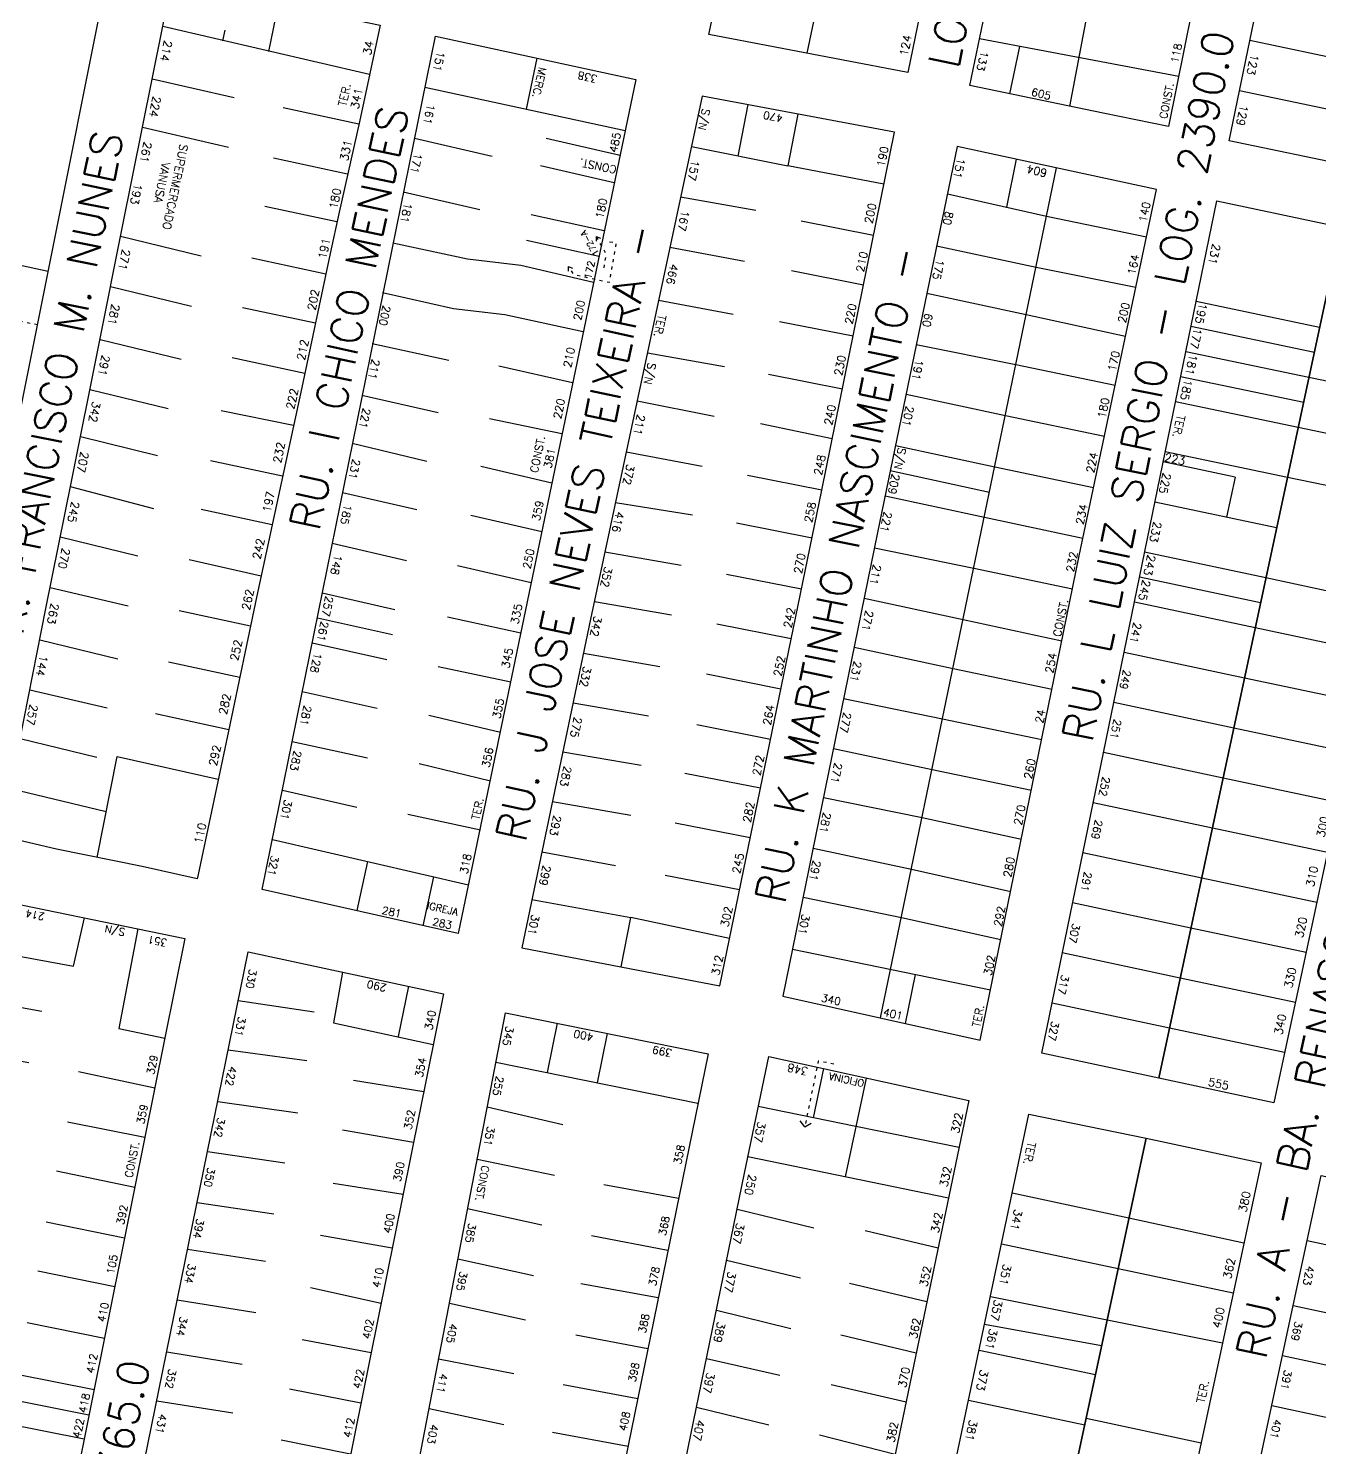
# Model space of a CAD drawing. Extents: x 714896 to 749292, y 8417558 to 8447149.
# Drawn here: x 742204.8 to 742457.3, y 8425743.1 to 8426020.5 of the extents above; entities that cross this region are included whole.
import ezdxf

# ---------------------------------------------------------------- set-up
doc = ezdxf.new("R2010")
doc.units = 0
doc.header["$MEASUREMENT"] = 0
doc.linetypes.add('ACAD_ISO03W100', pattern=[30, 12, -18])
for name, color, linetype in [('LOTE', 7, 'CONTINUOUS'), ('NUM-PORTA', 7, 'CONTINUOUS'), ('QUADRA', 6, 'CONTINUOUS'), ('TEXTO', 7, 'CONTINUOUS'), ('TEXTODERUA', 3, 'CONTINUOUS')]:
    doc.layers.add(name, color=color, linetype=linetype)
doc.styles.add('ROMANS', font='ROMANS.SHX', dxfattribs={"height": 1.5})

msp = doc.modelspace()

# ---------------------------------------------------------------- linework, layer by layer
at = {"layer": 'LOTE', "color": 7}
for p, q in [((742408.44, 8426005.29, 520.32), (742414.05, 8426034.61, 528.94)), ((742251.84, 8426016, 533.19), (742253.71, 8426025.22, 532.38)), ((742357.08, 8426015.7, 531.69), (742359.16, 8426025.61, 530.39)), ((742231.11, 8426020.95, 536.47), (742271.56, 8426011.6, 532)), ((742242.83, 8426018.1, 533.77), (742243.29, 8426020.19, 533.6)), ((742429.73, 8426011.16, 531.7), (742390.8, 8426018.48, 526.21)), ((742396.74, 8426007.74), (742398.69, 8426016.99, 2.73)), ((742468.18, 8426012.98), (742443.63, 8426018.16)), ((742304.24, 8426014.75, 531.81), (742302.15, 8426004.76, 532.82)), ((742229.05, 8426010.71, 536.48), (742245.06, 8426007.02, 533.83)), ((742282.36, 8426009.04, 532.01), (742321.54, 8426000.59, 535.75)), ((742466.09, 8426003.2), (742441.61, 8426008.36)), ((742345.47, 8426005.63, 531.8), (742343.51, 8425995.55, 532.61)), ((742269.43, 8426001.79, 532), (742254.66, 8426004.99, 533.17)), ((742355.29, 8426003.78, 531.8), (742353.33, 8425993.7, 532.61)), ((742227.13, 8426001.21, 536.47), (742243.96, 8425997.3, 533.93)), ((742280.31, 8425999.11, 532.02), (742295.5, 8425995.58, 532.89)), ((742320.54, 8425995.69, 535.75), (742306.1, 8425999.03, 533.48)), ((742334.46, 8425997.47, 535.49), (742353.33, 8425993.7, 532.61)), ((742267.24, 8425992.04, 532.01), (742252.77, 8425995.15, 533.25)), ((742319.39, 8425990.33, 535.75), (742304.95, 8425993.67, 533.48)), ((742372.11, 8425990.08, 531.93), (742353.33, 8425993.7, 532.61)), ((742399.16, 8425960.81, 533.09), (742405.86, 8425993.25, 531.74)), ((742278.13, 8425988.61, 532.02), (742293.07, 8425985.11, 533)), ((742332.36, 8425987.62, 535.49), (742347.07, 8425984.98, 533.14)), ((742384.51, 8425988.22, 531.86), (742403.91, 8425983.86, 532.61)), ((742265.17, 8425982.72, 532.02), (742251.1, 8425985.73, 533.28)), ((742317.42, 8425980.94, 535.75), (742303.15, 8425984.11, 533.68)), ((742403.91, 8425983.86, 532.61), (742423.42, 8425979.8, 535.33)), ((742370.08, 8425980.06, 531.93), (742355.94, 8425982.84, 532.61)), ((742222.84, 8425979.92, 536.46), (742238.63, 8425976.07, 534.21)), ((742276.06, 8425978.62, 532.02), (742290.67, 8425975.49, 533.04)), ((742316.46, 8425975.93, 535.75), (742302.2, 8425979.1, 533.68)), ((742382.41, 8425978.05, 531.87), (742401.85, 8425973.86, 532.92)), ((742263, 8425972.51, 532.02), (742248.55, 8425975.61, 533.34)), ((742290.67, 8425975.49, 533.04), (742301.14, 8425974.23, 533.79)), ((742330.27, 8425977.77, 535.49), (742344.82, 8425975.01, 533.3)), ((742301.14, 8425974.23, 533.79), (742315.31, 8425970.91, 535.75)), ((742368.11, 8425970.35, 531.93), (742354.06, 8425973.13, 532.67)), ((742401.85, 8425973.86, 532.92), (742421.34, 8425969.95, 535.32)), ((742220.9, 8425970.11, 536.46), (742236.7, 8425966.26, 534.21)), ((742287.94, 8425965.7, 533.03), (742274.06, 8425968.82, 532.02)), ((742328.06, 8425967.44, 535.49), (742342.65, 8425964.7, 533.37)), ((742380.5, 8425968.76, 531.87), (742399.93, 8425964.58, 533.06)), ((742457.28, 8425962.09), (742433.12, 8425967.13)), ((742260.95, 8425962.88, 532.02), (742246.69, 8425965.94, 533.35)), ((742298, 8425964.52, 533.76), (742287.94, 8425965.7, 533.03)), ((742313.28, 8425961.24, 535.74), (742298, 8425964.52, 533.76)), ((742399.93, 8425964.58, 533.06), (742419.33, 8425960.37, 535.32)), ((742366.08, 8425960.34, 531.93), (742351.68, 8425963.18, 532.73)), ((742456.28, 8425957.19), (742432.12, 8425962.23)), ((742218.85, 8425959.74, 536.47), (742234.71, 8425955.87, 534.21)), ((742272.07, 8425958.93, 532.02), (742287.06, 8425955.68, 533.13)), ((742378.43, 8425958.74, 531.87), (742397.92, 8425954.85, 533.14)), ((742388.46, 8425909.2, 533.26), (742399.16, 8425960.81, 533.09)), ((742258.87, 8425953.1, 532.01), (742244.65, 8425956.15, 533.36)), ((742325.86, 8425957.11, 535.48), (742340.96, 8425954.45, 533.37)), ((742455.19, 8425952.31), (742431.11, 8425957.34)), ((742311.22, 8425951.26, 535.75), (742296.83, 8425954.51, 533.87)), ((742363.98, 8425950.01, 531.93), (742349.52, 8425952.86, 532.74)), ((742397.92, 8425954.85, 533.14), (742417.31, 8425950.81, 535.32)), ((742454.18, 8425947.41), (742430.1, 8425952.44)), ((742477.7, 8425947.61), (742455.19, 8425952.31)), ((742216.88, 8425949.96, 536.46), (742232.14, 8425946.22, 534.28)), ((742270.05, 8425948.84, 532.02), (742284.96, 8425945.44, 533.15)), ((742323.86, 8425947.73, 535.48), (742338.91, 8425944.76, 533.38)), ((742376.42, 8425949.02, 531.87), (742395.85, 8425944.83, 533.19)), ((742453.09, 8425942.53), (742429.1, 8425947.54)), ((742256.68, 8425942.9, 532.01), (742242.5, 8425945.8, 533.36)), ((742395.85, 8425944.83, 533.19), (742415.21, 8425940.8, 535.31)), ((742309.16, 8425941.28, 535.75), (742295.01, 8425944.19, 533.93)), ((742362.01, 8425940.3, 531.93), (742347.97, 8425943.25, 532.71)), ((742475.61, 8425937.84), (742453.09, 8425942.53)), ((742215.01, 8425940.75, 536.45), (742230.1, 8425937.05, 534.29)), ((742268.16, 8425939.42, 532.02), (742282.73, 8425935.93, 533.14)), ((742374.36, 8425938.99, 531.87), (742393.77, 8425934.82, 533.23)), ((742321.73, 8425937.73, 535.48), (742336.54, 8425934.97, 533.4)), ((742451, 8425932.76), (742427.09, 8425937.74)), ((742254.55, 8425932.98, 532.01), (742240.46, 8425936.02, 533.35)), ((742307.17, 8425931.6, 535.75), (742293.27, 8425934.91, 533.95)), ((742373.34, 8425934.08, 531.87), (742392.76, 8425929.9, 533.23)), ((742393.77, 8425934.82, 533.23), (742413.1, 8425930.79, 535.31)), ((742440.78, 8425932.78), (742426.69, 8425935.79)), ((742213.03, 8425930.96, 536.45), (742229.29, 8425926.68, 534.14)), ((742359.98, 8425930.28, 531.93), (742345.4, 8425933.16, 532.73)), ((742440.78, 8425932.78), (742439.1, 8425924.96)), ((742473.52, 8425928.06), (742451, 8425932.76)), ((742266.24, 8425929.84, 532.02), (742280.81, 8425926.48, 533.14)), ((742319.63, 8425927.88, 535.48), (742334.67, 8425925.41, 533.36)), ((742372.33, 8425929.18, 531.87), (742391.74, 8425925.01, 533.25)), ((742448.88, 8425922.87), (742425.08, 8425927.95)), ((742252.51, 8425923.5, 532.01), (742238.62, 8425926.49, 533.33)), ((742305.22, 8425922.12, 535.75), (742291.31, 8425925.31, 533.96)), ((742358.06, 8425920.89, 531.93), (742343.29, 8425923.82, 532.71)), ((742391.74, 8425925.01, 533.25), (742411.01, 8425920.85, 535.3)), ((742211.08, 8425921.17, 536.44), (742226.22, 8425917.45, 534.23)), ((742264.24, 8425919.9, 532.02), (742278.77, 8425916.53, 533.14)), ((742317.57, 8425918.19, 535.47), (742332.45, 8425915.58, 533.34)), ((742370.24, 8425919.01, 531.87), (742389.66, 8425914.99, 533.26)), ((742446.79, 8425913.1), (742423.07, 8425918.15)), ((742250.35, 8425913.44, 532.02), (742236.28, 8425916.64, 533.34)), ((742303.16, 8425912.14, 535.76), (742288.72, 8425915.48, 533.91)), ((742389.66, 8425914.99, 533.26), (742408.98, 8425910.98, 535.3)), ((742209.1, 8425911.25, 536.44), (742224.36, 8425907.65, 534.17)), ((742355.99, 8425910.89, 531.93), (742341.35, 8425913.78, 532.66)), ((742445.74, 8425908.21), (742422.06, 8425913.26)), ((742469.29, 8425908.3), (742446.79, 8425913.1)), ((742262.28, 8425910.22, 532.01), (742276.51, 8425906.91, 533.11)), ((742315.5, 8425908.5, 535.47), (742330.55, 8425905.86, 533.27)), ((742368.23, 8425909.13, 531.87), (742387.59, 8425904.98, 533.26)), ((742371.42, 8425827.1, 532.02), (742388.46, 8425909.2, 533.26)), ((742248.27, 8425903.68, 532.01), (742234.35, 8425906.69, 533.3)), ((742444.7, 8425903.32), (742421.06, 8425908.36)), ((742261.36, 8425905.3, 532.01), (742276, 8425902.02, 533.13)), ((742301.13, 8425902.28, 535.76), (742286.81, 8425905.45, 533.9)), ((742353.99, 8425901.19, 531.93), (742339.46, 8425904.05, 532.6)), ((742387.59, 8425904.98, 533.26), (742406.91, 8425900.82, 535.31)), ((742467.19, 8425898.53), (742444.7, 8425903.32)), ((742207.06, 8425901.02, 536.43), (742222.36, 8425897.27, 534.08)), ((742260.3, 8425900.42, 532.01), (742274.95, 8425897.14, 533.12)), ((742313.37, 8425898.39, 535.47), (742328.28, 8425895.78, 533.2)), ((742366.27, 8425899.55, 531.87), (742385.61, 8425895.41, 533.25)), ((742442.6, 8425893.54), (742419.04, 8425898.56)), ((742246.15, 8425893.61, 532.01), (742232.25, 8425896.63, 533.26)), ((742299.16, 8425892.74, 535.76), (742284.97, 8425895.74, 533.88)), ((742385.61, 8425895.41, 533.25), (742404.99, 8425891.38, 535.31)), ((742351.98, 8425891.39, 531.93), (742337.42, 8425894.26, 532.53)), ((742465.1, 8425888.75), (742442.6, 8425893.54)), ((742205.11, 8425891.23, 536.43), (742220.24, 8425887.68, 533.97)), ((742258.38, 8425890.92, 532.01), (742273, 8425887.62, 533.1)), ((742364.23, 8425889.52, 531.87), (742383.56, 8425885.53, 533.24)), ((742244, 8425883.4, 532.01), (742229.71, 8425886.53, 533.22)), ((742311.34, 8425888.69, 535.47), (742326.08, 8425886.12, 533.1)), ((742440.51, 8425883.76), (742417.03, 8425888.77)), ((742297.14, 8425882.9, 535.76), (742283.16, 8425886.18, 533.85)), ((742349.95, 8425881.54, 531.93), (742335.5, 8425884.38, 532.42)), ((742383.56, 8425885.53, 533.24), (742402.98, 8425881.51, 535.32)), ((742463, 8425878.97), (742440.51, 8425883.76)), ((742203.22, 8425881.73, 536.41), (742218.25, 8425878.06, 533.76)), ((742256.41, 8425881.11, 532.01), (742271.16, 8425877.92, 533.05)), ((742218.27, 8425858.48, 532), (742222.18, 8425878.19, 533.48)), ((742222.18, 8425878.19, 533.48), (742241.96, 8425873.76, 532)), ((742309.34, 8425879.14, 535.47), (742324.66, 8425876.47, 532.87)), ((742362.24, 8425879.79, 531.87), (742381.52, 8425875.67, 533.22)), ((742438.42, 8425873.99), (742415.02, 8425878.97)), ((742295.17, 8425873.36, 535.76), (742281.24, 8425876.79, 533.77)), ((742381.52, 8425875.67, 533.22), (742400.97, 8425871.63, 535.32)), ((742347.98, 8425872.01, 531.92), (742333.2, 8425874.9, 532.29)), ((742460.91, 8425869.19), (742438.42, 8425873.99)), ((742201.37, 8425871.92, 536.42), (742220.08, 8425867.44, 533.06)), ((742254.49, 8425871.61, 532.01), (742269.03, 8425868.3, 532.96)), ((742360.29, 8425870.21, 531.87), (742379.57, 8425866.24, 533.18)), ((742293.21, 8425863.82, 535.75), (742279.05, 8425866.86, 533.6)), ((742307.29, 8425869.38, 535.48), (742322.61, 8425866.71, 532.88)), ((742436.32, 8425864.21), (742413.01, 8425869.17)), ((742345.98, 8425862.31, 531.92), (742331.32, 8425865.17, 532.05)), ((742379.57, 8425866.24, 533.18), (742399.02, 8425862.05, 535.32)), ((742458.82, 8425859.41), (742436.32, 8425864.21)), ((742252.54, 8425861.96, 532.01), (742290.86, 8425853.14, 535.74)), ((742305.24, 8425859.59, 535.48), (742319.6, 8425856.9, 532.21)), ((742358.26, 8425860.27, 531.87), (742377.48, 8425856.16, 533.11)), ((742434.23, 8425854.43), (742411, 8425859.38)), ((742269.13, 8425848.1, 532.15), (742271.18, 8425857.66, 532.94)), ((742377.48, 8425856.16, 533.11), (742396.94, 8425851.83, 535.33)), ((742282.04, 8425845.12), (742284.09, 8425854.68, 0.79)), ((742343.89, 8425852.14, 531.92), (742329.35, 8425854.95, 531.63)), ((742456.72, 8425849.63), (742434.23, 8425854.43)), ((742303.27, 8425850.21, 535.48), (742322.61, 8425846.75, 531)), ((742356.31, 8425850.69, 531.87), (742375.52, 8425846.73, 533)), ((742432.13, 8425844.65), (742408.99, 8425849.58)), ((742213.68, 8425837.18, 538.26), (742215.84, 8425846.63, 537.24)), ((742320.72, 8425837.07, 528.43), (742322.61, 8425846.75, 531)), ((742341.92, 8425842.6, 531.92), (742322.6, 8425846.69, 530.99)), ((742375.52, 8425846.73, 533), (742394.96, 8425842.41, 535.32)), ((742454.63, 8425839.86), (742432.13, 8425844.65)), ((742226.27, 8425844.49, 537.24), (742222.52, 8425825, 537.85)), ((742194.69, 8425840.74, 541.24), (742213.68, 8425837.18, 538.26)), ((742354.24, 8425840.52, 531.86), (742392.95, 8425832.56)), ((742430.04, 8425834.87), (742406.98, 8425839.79)), ((742266.24, 8425836.03, 535.95), (742264.51, 8425826.14, 537.59)), ((742376.3, 8425826.01, 532.02), (742378.29, 8425835.58, 532.17)), ((742452.54, 8425830.08), (742430.04, 8425834.87)), ((742192.66, 8425831.07, 541.24), (742207.45, 8425828.38, 538.93)), ((742279.15, 8425833.27), (742277.11, 8425823.44, 1.65)), ((742260.73, 8425828.22, 537.25), (742245.86, 8425830.42, 536.13)), ((742427.95, 8425825.09), (742404.97, 8425829.99)), ((742264.51, 8425826.14, 537.59), (742283.99, 8425821.88, 541.91)), ((742306.33, 8425816.42, 537.85), (742308.29, 8425826.08, 536.45)), ((742222.52, 8425825, 537.85), (742231.49, 8425823.1, 536.87)), ((742316.13, 8425814.43, 537.84), (742318.08, 8425824.03, 536.45)), ((742450.44, 8425820.3), (742427.95, 8425825.09)), ((742190.53, 8425820.96, 541.24), (742204.9, 8425818.4, 539.18)), ((742259.28, 8425818.68, 537.75), (742243.91, 8425820.8, 536.13)), ((742296.26, 8425818.47, 541.81), (742335.74, 8425810.43, 536.23)), ((742360.32, 8425817.18), (742358.27, 8425807.56, 0.92)), ((742229.53, 8425813.35, 536.87), (742214.62, 8425816.55, 538.4)), ((742268.41, 8425814.91, 538.74), (742282.15, 8425812.73, 541.91)), ((742368.62, 8425815.32, 535.96), (742364.5, 8425796.02, 537.8)), ((742257.51, 8425808.47, 538.03), (742241.85, 8425810.68, 536.13)), ((742309.35, 8425806.21, 538.77), (742294.56, 8425809.65, 541.81)), ((742366.6, 8425805.86, 263.51), (742347.54, 8425809.75)), ((742227.59, 8425803.71, 536.87), (742212.47, 8425806.71, 538.5)), ((742386.78, 8425801.75, 542.35), (742366.6, 8425805.86, 263.51)), ((742266.25, 8425805.23, 539.03), (742280.13, 8425802.77, 541.91)), ((742254.95, 8425798.7, 538.13), (742239.85, 8425800.89, 536.13)), ((742307.73, 8425796.29, 539.02), (742292.59, 8425799.44, 541.81)), ((742384.71, 8425791.82, 542.34), (742345.51, 8425799.96)), ((742225.63, 8425793.97, 536.87), (742210.37, 8425797.1, 538.58)), ((742264.42, 8425794.78, 539.27), (742278.09, 8425792.63, 541.91)), ((742317.32, 8425794.51, 538.05), (742331.96, 8425791.87, 536.23)), ((742397.2, 8425792.89, 535.95), (742420, 8425787.98, 266.11)), ((742252.85, 8425788.7, 538.23), (742237.83, 8425790.94, 536.13)), ((742305.24, 8425786.56, 539.26), (742290.72, 8425789.76, 541.81)), ((742343.39, 8425789.68, 536.01), (742358.42, 8425786.07, 538.09)), ((742223.63, 8425784.03, 536.87), (742208.3, 8425787.19, 538.65)), ((742420, 8425787.98, 266.11), (742442.49, 8425783.14)), ((742261.97, 8425784.61, 539.37), (742275.97, 8425782.13, 541.91)), ((742314.95, 8425784.58, 538.21), (742329.88, 8425781.71, 536.23)), ((742382.69, 8425782.06, 542.34), (742368.41, 8425785.46, 539.19)), ((742251.23, 8425779.47, 538.34), (742235.97, 8425781.82, 536.13)), ((742395.1, 8425782.94, 535.95), (742417.89, 8425778.12, 266.29)), ((742303.62, 8425776.65, 539.35), (742288.83, 8425779.92, 541.81)), ((742341.35, 8425779.74, 536.01), (742355.79, 8425776.28, 538.17)), ((742417.89, 8425778.12, 266.29), (742440.39, 8425773.36)), ((742221.72, 8425774.5, 536.87), (742206.66, 8425777.55, 538.67)), ((742260.01, 8425774.36, 539.49), (742273.78, 8425771.3, 541.91)), ((742312.85, 8425775.14, 538.32), (742327.99, 8425772.45, 536.23)), ((742380.51, 8425771.57, 542.34), (742365.38, 8425775.18, 539.31)), ((742392.93, 8425772.62, 535.95), (742415.74, 8425768.08, 266.48)), ((742249.28, 8425769.44, 538.43), (742233.95, 8425771.88, 536.13)), ((742302.05, 8425768, 539.41), (742287.15, 8425771.25, 541.81)), ((742339.34, 8425769.98, 536.01), (742353.89, 8425766.4, 538.29)), ((742219.7, 8425764.43, 536.87), (742204.58, 8425767.47, 538.74)), ((742391.78, 8425767.19, 535.95), (742414.67, 8425763.05, 543.35)), ((742415.74, 8425768.08, 266.48), (742438.3, 8425763.59)), ((742258.39, 8425764.21, 539.63), (742271.84, 8425761.67, 541.91)), ((742311.9, 8425765.11, 538.27), (742325.96, 8425762.46, 536.23)), ((742378.43, 8425761.54, 542.34), (742363.71, 8425765.05, 539.51)), ((742246.64, 8425759.35, 538.45), (742231.88, 8425761.75, 536.13)), ((742390.71, 8425762.13, 535.95), (742413.45, 8425757.36, 543.35)), ((742299.78, 8425757.51, 539.52), (742285.05, 8425760.36, 541.81)), ((742337.4, 8425760.5, 536.02), (742351.77, 8425757.26, 538.34)), ((742217.67, 8425754.35, 536.87), (742202.6, 8425757.37, 538.81)), ((742255.86, 8425754.58, 539.64), (742269.86, 8425751.86, 541.91)), ((742309.39, 8425755.4, 538.4), (742323.96, 8425752.68, 536.23)), ((742376.44, 8425751.97, 542.34), (742361.76, 8425755.37, 539.63)), ((742216.68, 8425749.43, 536.87), (742201.64, 8425752.43, 538.85)), ((742244.78, 8425749.81, 538.54), (742229.93, 8425752.14, 536.13)), ((742297.79, 8425747.51, 539.59), (742283.19, 8425750.68, 541.81)), ((742335.45, 8425751.02, 536.02), (742349.62, 8425747.54, 538.4)), ((742388.65, 8425752.36, 535.95), (742411.35, 8425747.57, 543.34)), ((742215.74, 8425744.71, 536.87), (742200.29, 8425747.78, 538.93)), ((742411.62, 8425748.83, -7.33), (742434.11, 8425744.03)), ((742307.33, 8425746.13, 538.48), (742322.07, 8425743.38, 536.23)), ((742374.32, 8425741.76, 542.34), (742359.49, 8425745.49, 539.69)), ((742254.27, 8425744.59, 539.76), (742267.84, 8425741.88, 541.91))]:
    msp.add_line(p, q, dxfattribs=at)
at = {"layer": 'LOTE', "color": 7, "ltscale": 0.05}
msp.add_line((742396.11, 8425985.61, 532.13), (742398.04, 8425994.95, 531.74), dxfattribs=at)
at = {"layer": 'LOTE', "linetype": 'ACAD_ISO03W100', "ltscale": 0.05}
msp.add_line((742200.16, 8425963.95), (742206.62, 8425962.65), dxfattribs=at)
at = {"layer": 'LOTE', "color": 7, "linetype": 'CONTINUOUS'}
for p, q in [((742454.85, 8425783.56), (742484.18, 8425777.28)), ((742452.13, 8425770.85), (742510.8, 8425758.29)), ((742450.03, 8425761.07), (742508.7, 8425748.51)), ((742447.94, 8425751.29), (742506.61, 8425738.73))]:
    msp.add_line(p, q, dxfattribs=at)
at = {"layer": 'LOTE', "color": 7}
msp.add_lwpolyline([(742068.73, 8426003.41), (742208.7, 8425973.06)], dxfattribs=at)
at = {"layer": 'LOTE', "color": 3, "linetype": 'ACAD_ISO03W100', "ltscale": 0.05, "flags": 128}
for points in [[(742318.48, 8425978.83), (742319.74, 8425978.62), (742318.38, 8425970.83), (742311.6, 8425972.34), (742310.38, 8425973.98)], [(742362.34, 8425818.06), (742359.27, 8425818.65), (742356.62, 8425805.81)]]:
    msp.add_lwpolyline(points, dxfattribs=at)
at = {"layer": 'LOTE', "color": 7, "flags": 128}
for points in [[(742315.86, 8425979.86), (742315.82, 8425978.95)], [(742315.86, 8425979.86), (742316.67, 8425979.56)]]:
    msp.add_lwpolyline(points, dxfattribs=at)
at = {"layer": 'LOTE', "color": 7, "linetype": 'ACAD_ISO03W100', "ltscale": 0.05, "flags": 128}
msp.add_lwpolyline([(742317.41, 8425973.7), (742317.81, 8425976.42), (742315.86, 8425979.86)], dxfattribs=at)
at = {"layer": 'LOTE', "color": 3, "flags": 128}
for points in [[(742310.38, 8425973.98), (742310.35, 8425973.07)], [(742310.38, 8425973.98), (742311.2, 8425973.68)], [(742356.62, 8425805.81), (742355.73, 8425806.99)], [(742356.62, 8425805.81), (742357.91, 8425806.52)]]:
    msp.add_lwpolyline(points, dxfattribs=at)
at = {"layer": 'QUADRA', "color": 6}
for points in [[(742337.89, 8426019.32), (742365, 8426145.8), (742402.79, 8426138.33), (742376.8, 8426011.94), (742337.89, 8426019.32)], [(742414.97, 8426003.95), (742388.9, 8426009.36), (742398.34, 8426054.82), (742409.12, 8426108.05), (742414.85, 8426135.86), (742438.82, 8426130.58), (742452.99, 8426127.43), (742444.33, 8426084.67), (742433.93, 8426032.09), (742427.73, 8426001.36), (742414.97, 8426003.95)], [(742080.66, 8426061.12), (742056.21, 8425942.84), (742196.88, 8425913.91), (742220.29, 8426031.06)], [(742210.36, 8425860.11), (742199.5, 8425862.61), (742203.14, 8425881.33), (742208.28, 8425907.12), (742213.24, 8425931.99), (742218.63, 8425958.63), (742223.21, 8425981.82), (742231.05, 8426020.65), (742232.85, 8426029.76), (742244.21, 8426027.17), (742263.2, 8426023.29), (742273.63, 8426021.17), (742269.55, 8426002.3), (742265.57, 8425984.63), (742263.85, 8425976.51), (742258.29, 8425950.36), (742249.52, 8425909.6), (742243.95, 8425883.17), (742238.03, 8425855.11), (742237.85, 8425854.27), (742227.1, 8425856.66), (742210.36, 8425860.11), (742210.36, 8425860.11)], [(742314.76, 8425905.03), (742301.3, 8425840.81), (742340.02, 8425833.37), (742359.98, 8425930.28), (742374.18, 8426000.27), (742336.55, 8426007.27), (742314.76, 8425905.03)], [(742370.85, 8425922), (742352.36, 8425831.32), (742390.95, 8425822.77), (742410.28, 8425917.4), (742425.36, 8425989.04), (742386.42, 8425997.47), (742370.85, 8425922)], [(742207.22, 8425702.27), (742168.94, 8425717.15), (742180.09, 8425771.19), (742196.75, 8425850.56), (742235.42, 8425842.61), (742223.56, 8425783.69), (742207.22, 8425702.27)], [(742218.83, 8425697.62), (742247.82, 8425840.03), (742285.99, 8425831.8), (742255.73, 8425681.87), (742218.83, 8425697.62)], [(742268.74, 8425675.78), (742298.12, 8425828.1), (742337.71, 8425820.08), (742305.25, 8425660.9), (742268.74, 8425675.78)], [(742363.02, 8425687.47), (742354.93, 8425648.82), (742316.15, 8425658.25), (742328.59, 8425717.61), (742344.84, 8425796.76), (742349.58, 8425819.54), (742388.68, 8425810.94), (742379.34, 8425765.91), (742363.02, 8425687.47)], [(742481.48, 8425621.39), (742452.15, 8425627.67), (742422.81, 8425633.95), (742429.09, 8425663.29), (742452.13, 8425770.85), (742457.57, 8425796.27), (742486.9, 8425789.99), (742516.24, 8425783.71), (742510.8, 8425758.29), (742487.76, 8425650.73), (742481.48, 8425621.39)]]:
    msp.add_lwpolyline(points, close=True, dxfattribs=at)
at = {"layer": 'QUADRA', "color": 6, "linetype": 'CONTINUOUS'}
for points in [[(742439.59, 8425998.57), (742465.77, 8426125.36), (742491.19, 8426120.43), (742464.01, 8425993.5), (742439.59, 8425998.57)], [(742250.56, 8425852.2), (742284.43, 8426019.04), (742323.63, 8426010.58), (742288.87, 8425843.59), (742250.56, 8425852.2)], [(742402.96, 8425820.2), (742437.16, 8425986.82), (742461.48, 8425981.69), (742425.85, 8425815.32), (742402.96, 8425820.2)], [(742483.98, 8425976.95), (742448.35, 8425810.52), (742425.85, 8425815.32), (742461.48, 8425981.69), (742483.98, 8425976.95)], [(742366.25, 8425646.07), (742400.44, 8425808.27), (742423.35, 8425803.6), (742388.59, 8425641.28), (742366.25, 8425646.07)], [(742445.84, 8425798.79), (742411.08, 8425636.47), (742388.59, 8425641.28), (742423.35, 8425803.6), (742445.84, 8425798.79)]]:
    msp.add_lwpolyline(points, close=True, dxfattribs=at)

# ---------------------------------------------------------------- texts
at = {"layer": 'NUM-PORTA', "color": 7, "style": 'ROMANS'}
for s, height, rotation, p in [('214', 1.596, 258.532, (742231.4, 8426018.29)), ('34', 1.598, 77.9631, (742271.79, 8426015.23)), ('124', 1.613, 78.438, (742376.71, 8426015.01)), ('118', 1.504, 78.659, (742429.63, 8426013.65)), ('151', 1.537, 258.29, (742284.75, 8426016.16)), ('133', 1.506, 256.3185, (742391.1, 8426016.2)), ('123', 1.588, 258.0965, (742443.84, 8426015.6)), ('338', 1.495, 167.0643, (742316.18, 8426011.31)), ('341', 1.598, 77.9967, (742269.38, 8426004.65)), ('605', 1.506, 346.3185, (742400.79, 8426007.45)), ('224', 1.596, 258.5746, (742229.21, 8426007.39)), ('161', 1.537, 258.29, (742282.83, 8426005.84)), ('S/N', 1.543, 258.2891, (742336.61, 8426004.97)), ('470', 1.5, 168.4817, (742352.45, 8426003.63)), ('129', 1.588, 258.0965, (742441.79, 8426005.68)), ('485', 1.546, 78.2681, (742319.9, 8425996.14)), ('261', 1.595, 258.5878, (742227.42, 8425998.48)), ('331', 1.597, 78.0084, (742267.29, 8425994.52)), ('190', 1.558, 78.5635, (742372.21, 8425993.37)), ('171', 1.54, 258.3266, (742280.31, 8425996.24)), ('151', 1.547, 258.1728, (742386.46, 8425995.28)), ('157', 1.559, 258.2258, (742334.53, 8425994.88)), ('604', 1.56, 166.075, (742404.15, 8425992.93)), ('193', 1.595, 258.5984, (742225.55, 8425990.31)), ('180', 1.597, 78.0084, (742265.17, 8425985.09)), ('180', 1.546, 78.2681, (742317.22, 8425983.25)), ('200', 1.563, 78.554, (742369.84, 8425982.26)), ('140', 1.56, 78.0197, (742423.42, 8425982.52)), ('181', 1.54, 258.3266, (742278.35, 8425986.57)), ('167', 1.566, 258.1884, (742332.57, 8425985.04)), ('80', 1.565, 258.3626, (742384.15, 8425984.88)), ('172-A', 1.2, 120.8882, (742316.47, 8425976.54)), ('191', 1.597, 78.0132, (742263.03, 8425975.31)), ('231', 1.587, 258.0941, (742436.36, 8425978.57)), ('271', 1.595, 258.5984, (742223.22, 8425977.48)), ('210', 1.566, 78.5514, (742368.16, 8425972.79)), ('164', 1.563, 78.0585, (742421.23, 8425972.21)), ('172', 1.4, 78.2757, (742314.89, 8425971.42)), ('466', 1.566, 258.1884, (742330.35, 8425974.61)), ('175', 1.547, 258.1728, (742382.38, 8425975.48)), ('202', 1.597, 78.0149, (742260.91, 8425965.32)), ('200', 1.546, 78.2677, (742312.87, 8425963.34)), ('200', 1.564, 78.0714, (742419.35, 8425962.83)), ('281', 1.595, 258.5983, (742221.16, 8425966.75)), ('200', 1.541, 258.3308, (742274.17, 8425966.47)), ('220', 1.566, 78.5504, (742365.95, 8425962.61)), ('60', 1.566, 258.3727, (742380.13, 8425964.97)), ('195', 1.588, 258.0927, (742433.75, 8425966.97)), ('177', 1.588, 258.0927, (742432.74, 8425962.08)), ('212', 1.597, 78.0157, (742258.83, 8425955.52)), ('291', 1.595, 258.5969, (742219.22, 8425956.79)), ('211', 1.541, 258.3308, (742272.04, 8425955.98)), ('210', 1.546, 78.2673, (742310.91, 8425954.14)), ('230', 1.566, 78.5499, (742363.9, 8425952.53)), ('170', 1.565, 78.0756, (742417.39, 8425953.39)), ('181', 1.588, 258.0927, (742431.86, 8425956.93)), ('S/N', 1.568, 258.1781, (742326.02, 8425955.3)), ('191', 1.566, 258.3744, (742378.32, 8425955.91)), ('185', 1.588, 258.0927, (742430.86, 8425952.03)), ('342', 1.595, 258.5979, (742217.4, 8425947.73)), ('222', 1.597, 78.0159, (742256.78, 8425945.95)), ('220', 1.547, 78.271, (742308.96, 8425944.11)), ('180', 1.565, 78.0756, (742415.39, 8425944.21)), ('221', 1.54, 258.327, (742270.25, 8425946.4)), ('211', 1.568, 258.1777, (742323.91, 8425945.17)), ('240', 1.566, 78.5496, (742361.93, 8425942.85)), ('201', 1.566, 258.3744, (742376.45, 8425946.84)), ('232', 1.597, 78.0138, (742254.2, 8425935.44)), ('207', 1.595, 258.6142, (742215.1, 8425937.89)), ('231', 1.54, 258.327, (742268.23, 8425936.46)), ('381', 1.547, 78.2741, (742307.08, 8425934.41)), ('248', 1.567, 78.5495, (742359.93, 8425933.06)), ('S/N', 1.566, 258.3765, (742374.91, 8425938.71)), ('224', 1.565, 78.0765, (742413.14, 8425933.54)), ('223', 1.586, 348.0884, (742426.83, 8425935.99)), ('372', 1.568, 258.1777, (742321.83, 8425935.42)), ('225', 1.586, 258.0884, (742426.69, 8425933.76)), ('209', 1.566, 258.3765, (742373.68, 8425933.58)), ('245', 1.595, 258.6072, (742213.28, 8425928.15)), ('197', 1.597, 78.0129, (742252.16, 8425925.81)), ('359', 1.547, 78.2687, (742304.8, 8425924.15)), ('185', 1.54, 258.3221, (742266.61, 8425927.59)), ('416', 1.569, 258.1745, (742319.74, 8425926.17)), ('258', 1.567, 78.5495, (742358.05, 8425923.82)), ('221', 1.566, 258.3765, (742372.15, 8425926.17)), ('234', 1.565, 78.0791, (742411.11, 8425923.43)), ('233', 1.586, 258.0884, (742424.84, 8425924.24)), ('242', 1.597, 78.0113, (742250.19, 8425916.63)), ('270', 1.595, 258.6065, (742211.45, 8425919.07)), ('148', 1.54, 258.3183, (742264.69, 8425917.75)), ('250', 1.547, 78.2711, (742302.98, 8425914.75)), ('270', 1.567, 78.262, (742355.99, 8425913.81)), ('232', 1.565, 78.6613, (742409.22, 8425914.14)), ('243', 1.585, 258.0834, (742423.69, 8425917.74)), ('352', 1.568, 258.1751, (742317.49, 8425915.43)), ('211', 1.566, 258.558, (742370.06, 8425915.85)), ('245', 1.585, 258.0834, (742422.68, 8425912.84)), ('262', 1.597, 78.0089, (742248.09, 8425906.7)), ('257', 1.54, 258.3045, (742262.97, 8425909.66)), ('263', 1.595, 258.6044, (742209.28, 8425908.27)), ('335', 1.547, 78.2647, (742300.63, 8425903.96)), ('242', 1.567, 78.2626, (742353.97, 8425903.19)), ('271', 1.566, 258.3757, (742368.53, 8425906.86)), ('261', 1.54, 258.3045, (742262.04, 8425904.74)), ('342', 1.568, 258.1755, (742315.45, 8425905.76)), ('241', 1.58, 258.0674, (742420.94, 8425904.52)), ('252', 1.596, 78.0027, (742245.83, 8425896.8)), ('144', 1.595, 258.5882, (742207.09, 8425898.08)), ('128', 1.54, 258.314, (742260.72, 8425898.6)), ('345', 1.547, 78.2647, (742298.83, 8425895.34)), ('252', 1.567, 78.2627, (742352.03, 8425893.75)), ('254', 1.565, 78.952, (742405.14, 8425894.36)), ('332', 1.568, 258.1755, (742313.38, 8425895.93)), ('231', 1.566, 258.379, (742366.24, 8425896.95)), ('249', 1.493, 258.1923, (742418.94, 8425895.25)), ('282', 1.596, 77.9946, (742243.6, 8425886.26)), ('355', 1.547, 78.2677, (742297.07, 8425885.49)), ('257', 1.594, 258.5576, (742205.16, 8425888.51)), ('281', 1.54, 258.3045, (742258.7, 8425888.29)), ('264', 1.567, 78.2627, (742349.92, 8425884.2)), ('277', 1.566, 258.3782, (742364.21, 8425886.95)), ('24', 1.565, 78.9528, (742403.18, 8425884.59)), ('275', 1.567, 258.1896, (742311.55, 8425886.04, -535.48)), ('251', 1.499, 258.1492, (742417.08, 8425885.6)), ('292', 1.595, 77.9859, (742241.65, 8425876.24)), ('283', 1.54, 258.3022, (742256.76, 8425879.46)), ('356', 1.547, 78.2556, (742294.98, 8425875.9)), ('272', 1.566, 78.2633, (742347.9, 8425874.34)), ('283', 1.567, 258.1896, (742309.54, 8425876.44, -535.48)), ('271', 1.566, 258.3782, (742362.45, 8425877.08)), ('260', 1.565, 78.9533, (742400.99, 8425873.67)), ('252', 1.499, 258.1426, (742414.87, 8425874.37)), ('301', 1.539, 258.2768, (742254.9, 8425869.86)), ('282', 1.566, 78.2642, (742346.01, 8425865.19)), ('281', 1.566, 258.375, (742360.25, 8425867.37)), ('270', 1.565, 78.9533, (742399.01, 8425864.65)), ('110', 1.594, 77.9475, (742238.8, 8425861.02)), ('293', 1.567, 258.1896, (742307.52, 8425866.82, -535.48)), ('269', 1.499, 258.1427, (742413.41, 8425865.93)), ('300', 1.587, 78.0941, (742458.22, 8425862.29)), ('321', 1.539, 258.2768, (742252.33, 8425858.94)), ('318', 1.545, 78.199, (742290.68, 8425855.12)), ('245', 1.566, 78.2663, (742343.96, 8425855.18)), ('299', 1.565, 258.2025, (742305.47, 8425857.05)), ('291', 1.566, 258.3745, (742358.24, 8425858.01)), ('280', 1.565, 78.9533, (742396.95, 8425854.45)), ('310', 1.587, 78.0941, (742456.15, 8425852.61)), ('291', 1.499, 258.1427, (742411.32, 8425855.75)), ('214', 1.457, 168.5779, (742208.11, 8425847.57)), ('281', 1.493, 348.2114, (742273.84, 8425847.46)), ('302', 1.563, 78.2743, (742341.69, 8425844.75)), ('292', 1.564, 78.9467, (742395.09, 8425844.84)), ('S/N', 1.455, 168.6002, (742223.87, 8425844.51)), ('283', 1.493, 348.2114, (742283.73, 8425845.23)), ('301', 1.562, 258.2229, (742303.26, 8425847.42)), ('301', 1.565, 258.3677, (742356.11, 8425847.49)), ('307', 1.499, 258.1361, (742408.99, 8425845.67)), ('320', 1.587, 78.0941, (742454.01, 8425842.64)), ('351', 1.464, 168.6416, (742232.05, 8425842.45)), ('312', 1.548, 78.3265, (742339.88, 8425835.28)), ('302', 1.564, 78.9467, (742393.13, 8425835.25)), ('330', 1.486, 259.1093, (742248.05, 8425836.73)), ('330', 1.587, 78.0941, (742451.9, 8425832.79)), ('290', 1.5, 167.2629, (742274.97, 8425833.64)), ('317', 1.499, 258.1361, (742406.84, 8425835.62)), ('340', 1.504, 347.5824, (742359.72, 8425830.35)), ('340', 1.52, 78.7038, (742283.78, 8425824.6)), ('401', 1.504, 347.5824, (742371.83, 8425827.54)), ('331', 1.494, 258.7227, (742245.9, 8425827.43)), ('345', 1.5, 258.9333, (742298.25, 8425825.59)), ('327', 1.499, 258.1361, (742404.91, 8425826.55)), ('340', 1.587, 78.0941, (742449.95, 8425823.67)), ('400', 1.511, 168.7148, (742315.41, 8425824.02)), ('399', 1.511, 168.7148, (742330.78, 8425820.91)), ('329', 1.506, 78.5556, (742229.41, 8425815.89)), ('422', 1.496, 258.6113, (742244.07, 8425817.72)), ('354', 1.52, 78.7038, (742281.91, 8425815.34)), ('348', 1.569, 167.8293, (742357.36, 8425817.36)), ('255', 1.492, 258.9333, (742296.32, 8425815.8)), ('555', 1.587, 348.0941, (742435.38, 8425813.86)), ('359', 1.506, 78.5556, (742227.47, 8425806.25)), ('352', 1.522, 78.6451, (742279.72, 8425805.12)), ('342', 1.497, 258.5695, (742241.84, 8425807.68)), ('357', 1.569, 257.8293, (742347.48, 8425806.9, -536.01)), ('322', 1.575, 78.2566, (742386.74, 8425804.41)), ('351', 1.491, 259.0226, (742294.58, 8425806)), ('358', 1.486, 78.4488, (742332.44, 8425798.37)), ('350', 1.497, 258.5548, (742239.91, 8425797.95)), ('390', 1.523, 78.6241, (742277.63, 8425794.96)), ('332', 1.577, 78.3436, (742384.52, 8425793.91)), ('250', 1.577, 258.2559, (742345.66, 8425796.59)), ('380', 1.602, 78.0588, (742442.96, 8425788.98)), ('392', 1.506, 78.5556, (742223.51, 8425786.57, 0)), ('341', 1.602, 258.0588, (742397.62, 8425789.78)), ('394', 1.497, 258.5548, (742237.76, 8425787.93)), ('400', 1.524, 78.6076, (742275.7, 8425784.84)), ('385', 1.49, 259.0424, (742290.93, 8425787.06)), ('368', 1.485, 78.4599, (742329.46, 8425784.43)), ('367', 1.578, 258.3026, (742343.3, 8425787.11)), ('342', 1.578, 78.3776, (742382.8, 8425784.94)), ('105', 1.506, 78.5591, (742221.56, 8425776.86)), ('334', 1.497, 258.552, (742236.11, 8425779.14)), ('410', 1.524, 78.6076, (742273.56, 8425774.23)), ('378', 1.485, 78.4599, (742327.53, 8425774.58)), ('352', 1.578, 78.2948, (742380.58, 8425774.43)), ('351', 1.604, 258.0678, (742395.46, 8425779.08)), ('395', 1.49, 259.0421, (742289.21, 8425777.64)), ('377', 1.578, 258.289, (742341.65, 8425777.57)), ('410', 1.506, 78.5615, (742219.82, 8425767.5)), ('357', 1.605, 258.0768, (742393.72, 8425772.11)), ('344', 1.497, 258.5322, (742234.5, 8425768.81)), ('402', 1.524, 78.5921, (742271.64, 8425764.22)), ('405', 1.49, 259.0445, (742287.25, 8425767.43)), ('388', 1.485, 78.4675, (742325.52, 8425765.35)), ('389', 1.578, 258.2964, (742339.57, 8425767.76)), ('362', 1.578, 78.3035, (742378.53, 8425764.25)), ('361', 1.605, 258.0746, (742392.76, 8425766.47)), ('412', 1.506, 78.5615, (742217.62, 8425757.5)), ('398', 1.485, 78.4696, (742323.55, 8425755.82)), ('370', 1.578, 78.2993, (742376.4, 8425754.69)), ('352', 1.497, 258.5215, (742232.3, 8425758.55)), ('422', 1.524, 78.5857, (742269.78, 8425754.45)), ('411', 1.49, 259.0481, (742285.33, 8425757.68)), ('397', 1.578, 258.2964, (742337.5, 8425757.88)), ('373', 1.606, 258.0779, (742390.97, 8425758.43)), ('418', 1.507, 78.5637, (742216.14, 8425749.75)), ('422', 1.507, 78.5643, (742214.99, 8425744.85)), ('431', 1.498, 258.5139, (742230.44, 8425749.76)), ('412', 1.524, 78.5792, (742267.89, 8425744.91)), ('408', 1.485, 78.4713, (742321.75, 8425746.24)), ('407', 1.578, 258.3044, (742335.53, 8425748.6)), ('382', 1.578, 78.2996, (742374.13, 8425743.96)), ('381', 1.606, 258.0801, (742388.83, 8425748.63)), ('403', 1.49, 259.0456, (742283.49, 8425747.73))]:
    msp.add_text(s, height=height, rotation=rotation, dxfattribs=at).set_placement(p)
at = {"layer": 'NUM-PORTA', "style": 'ROMANS'}
for s, height, rotation, p in [('362', 1.589, 77.9854, (742439.95, 8425775.96)), ('423', 1.5, 258.4723, (742454.78, 8425778.74)), ('400', 1.589, 77.9854, (742437.89, 8425766.33)), ('369', 1.5, 258.4723, (742452.45, 8425767.88)), ('391', 1.5, 258.4723, (742450.41, 8425758.36)), ('401', 1.5, 258.4723, (742448.36, 8425748.77))]:
    msp.add_text(s, height=height, rotation=rotation, dxfattribs=at).set_placement(p)
at = {"layer": 'TEXTO', "style": 'ROMANS'}
for s, height, rotation, p in [('MERC.', 1.495, 257.0656, (742304.68, 8426013.07)), ('TER.', 1.597, 77.9328, (742266.97, 8426005.2)), ('CONST.', 1.504, 78.6655, (742427.4, 8426002.74)), ('SUPERMERCADO', 1.5942, 258.3134, (742234.49, 8425998.03)), ('CONST.', 1.545, 168.2556, (742319.94, 8425993.63)), ('VANUSA', 1.595, 258.4027, (742231, 8425994.49)), ('TER.', 1.568, 258.1787, (742327.98, 8425964.68)), ('CONST.', 1.544, 78.2134, (742304.4, 8425933.53)), ('CONST.', 1.565, 78.6632, (742406.69, 8425901.49)), ('TER.', 1.546, 78.2502, (742292.98, 8425865.67)), ('IGREJA', 1.4, 347.3111, (742282.64, 8425848.42)), ('TER.', 1.56, 78.9022, (742390.88, 8425825.17)), ('CONST.', 1.506, 78.5537, (742225.15, 8425795.74)), ('TER.', 1.589, 257.9854, (742400.25, 8425802.94)), ('CONST.', 1.491, 259.0072, (742293.51, 8425798.37)), ('TER.', 1.589, 77.9854, (742434.75, 8425751.67))]:
    msp.add_text(s, height=height, rotation=rotation, dxfattribs=at).set_placement(p)
at = {"layer": 'TEXTO', "color": 7, "style": 'ROMANS'}
for s, height, rotation, p in [('TER.', 1.588, 258.0927, (742429.43, 8425945.09)), ('OFICINA', 1.4, 167.8293, (742368.37, 8425814.94))]:
    msp.add_text(s, height=height, rotation=rotation, dxfattribs=at).set_placement(p)
at = {"layer": 'TEXTODERUA', "style": 'ROMANS'}
for s, rotation, p in [('LOG. 2410.9     ', 78.2919, (742386.58, 8426012.4)), ('RU. L LUIZ SERGIO - LOG. 2390.0', 78.6268, (742412.79, 8425880.7)), ('RU. I CHICO MENDES', 77.9619, (742261.7, 8425922)), ('RU. H DR. FRANCISCO M. NUNES', 78.61, (742197.18, 8425869.39)), ('RU. J JOSE NEVES TEIXEIRA - ', 77.9619, (742302.02, 8425861.18)), ('RU. K MARTINHO NASCIMENTO -', 78.2919, (742352.73, 8425849.1)), ('RU. A - BA. RENASCER-LOG.03000.1', 77.8456, (742446.75, 8425760.08)), ('- LOG. 2365.0  ', 77.9619, (742215.94, 8425699.63))]:
    msp.add_text(s, height=6, rotation=rotation, dxfattribs=at).set_placement(p)

doc.saveas('drawing.dxf')
